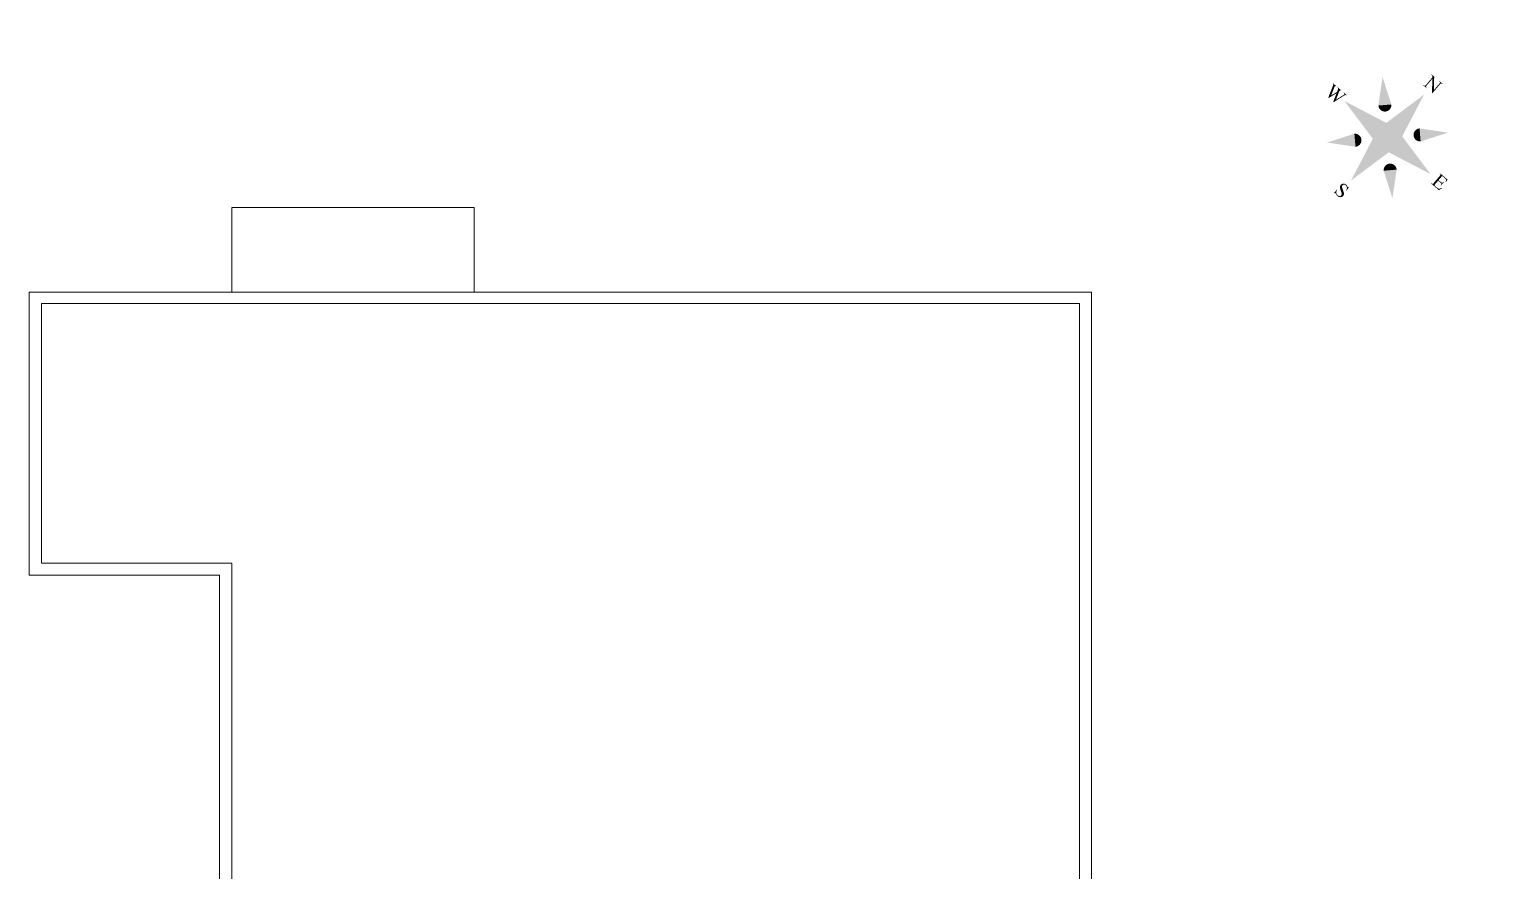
# Model space of a CAD drawing. Header units: inches. Extents: x 41 to 213, y -29 to -2.
# Drawn here: x 107.89 to 126.01, y -12.62 to -2.21 of the extents above; entities that cross this region are included whole.
import ezdxf

# ---------------------------------------------------------------- set-up
doc = ezdxf.new("R2010")
doc.units = ezdxf.units.IN
doc.header["$MEASUREMENT"] = 0
doc.layers.add('inne_gulv', color=252, linetype='Continuous', lineweight=15)

# ---------------------------------------------------------------- blocks, each defined once
blk = doc.blocks.new('norte-26')
for points in [[(-0.345, 3.435), (-0.181, 3.453), (-0.345, 3.453)], [(-0.181, 3.453), (-0.345, 3.435), (-0.321, 3.435)], [(-0.181, 3.453), (-0.321, 3.435), (-0.305, 3.431)], [(-0.181, 3.453), (-0.305, 3.431), (-0.281, 3.423)], [(-0.181, 3.453), (-0.281, 3.423), (-0.264, 3.413)], [(-0.181, 3.453), (-0.264, 3.413), (-0.247, 3.398)], [(-0.181, 3.453), (-0.247, 3.398), (-0.224, 3.373)], [(-0.181, 3.453), (-0.224, 3.373), (-0.184, 3.324)], [(-0.224, 3.373), (-0.224, 2.947), (-0.184, 3.324)], [(-0.184, 3.324), (-0.224, 2.947), (-0.184, 2.947)], [(-0.181, 3.453), (-0.184, 3.324), (0.197, 2.983)], [(-0.184, 3.324), (0.221, 2.83), (0.197, 2.983)], [(0.327, 3.44), (0.327, 3.453), (0.108, 3.453)], [(0.108, 3.453), (0.305, 3.44), (0.327, 3.44)], [(0.108, 3.453), (0.108, 3.44), (0.305, 3.44)], [(0.305, 3.44), (0.108, 3.44), (0.13, 3.44)], [(0.13, 3.44), (0.147, 3.439), (0.286, 3.438)], [(0.305, 3.44), (0.13, 3.44), (0.286, 3.438)], [(0.147, 3.439), (0.162, 3.435), (0.286, 3.438)], [(0.286, 3.438), (0.162, 3.435), (0.27, 3.434)], [(0.162, 3.435), (0.174, 3.429), (0.27, 3.434)], [(0.27, 3.434), (0.174, 3.429), (0.258, 3.426)], [(0.174, 3.429), (0.184, 3.42), (0.258, 3.426)], [(0.258, 3.426), (0.184, 3.42), (0.248, 3.415)], [(0.184, 3.42), (0.19, 3.41), (0.248, 3.415)], [(0.248, 3.415), (0.19, 3.41), (0.24, 3.39)], [(0.19, 3.41), (0.194, 3.394), (0.24, 3.39)], [(0.194, 3.394), (0.197, 3.373), (0.24, 3.39)], [(0.24, 3.39), (0.197, 3.373), (0.238, 3.346)], [(0.197, 3.373), (0.197, 3.346), (0.238, 3.346)], [(0.197, 3.346), (0.197, 2.983), (0.238, 2.83)], [(0.238, 3.346), (0.197, 3.346), (0.238, 2.83)], [(-0.314, 2.853), (-0.314, 2.84), (-0.094, 2.84)], [(-0.094, 2.84), (-0.292, 2.853), (-0.314, 2.853)], [(-0.272, 2.855), (-0.292, 2.853), (-0.134, 2.854)], [(-0.134, 2.854), (-0.292, 2.853), (-0.116, 2.853)], [(-0.094, 2.853), (-0.292, 2.853), (-0.094, 2.84)], [(-0.292, 2.853), (-0.094, 2.853), (-0.116, 2.853)], [(-0.257, 2.86), (-0.272, 2.855), (-0.148, 2.858)], [(-0.148, 2.858), (-0.272, 2.855), (-0.134, 2.854)], [(-0.244, 2.867), (-0.257, 2.86), (-0.161, 2.864)], [(-0.161, 2.864), (-0.257, 2.86), (-0.148, 2.858)], [(-0.234, 2.878), (-0.244, 2.867), (-0.171, 2.873)], [(-0.171, 2.873), (-0.244, 2.867), (-0.161, 2.864)], [(-0.226, 2.903), (-0.234, 2.878), (-0.18, 2.899)], [(-0.18, 2.899), (-0.234, 2.878), (-0.176, 2.883)], [(-0.176, 2.883), (-0.234, 2.878), (-0.171, 2.873)], [(-0.224, 2.947), (-0.226, 2.903), (-0.183, 2.92)], [(-0.183, 2.92), (-0.226, 2.903), (-0.18, 2.899)], [(-0.184, 2.947), (-0.224, 2.947), (-0.183, 2.92)], [(0.197, 2.983), (0.221, 2.83), (0.238, 2.83)], [(-0.009, 2.545), (-0.475, 0.483), (-0.009, 2.545), (0.458, 0.481)], [(-1.936, 1.94), (-1.255, 0.843), (-1.936, 1.94), (-0.839, 1.258)], [(1.917, 1.94), (0.82, 1.258), (1.917, 1.94), (1.236, 0.843)], [(-1.255, 0.843), (-1.206, 0.803), (-1.233, 0.864), (-1.142, 0.773)], [(-1.233, 0.864), (-1.142, 0.773), (-1.196, 0.901), (-1.051, 0.757)], [(-1.196, 0.901), (-1.051, 0.757), (-1.159, 0.939), (-0.984, 0.764)], [(-1.159, 0.939), (-0.984, 0.764), (-1.121, 0.976), (-0.928, 0.782)], [(-1.121, 0.976), (-0.928, 0.782), (-1.084, 1.013), (-0.88, 0.809)], [(-1.084, 1.013), (-0.88, 0.809), (-1.047, 1.051), (-0.839, 0.843)], [(-1.047, 1.051), (-0.839, 0.843), (-1.01, 1.088), (-0.805, 0.884)], [(-1.01, 1.088), (-0.805, 0.884), (-0.972, 1.125), (-0.778, 0.931)], [(-0.972, 1.125), (-0.778, 0.931), (-0.935, 1.163), (-0.76, 0.987)], [(-0.935, 1.163), (-0.76, 0.987), (-0.898, 1.2), (-0.753, 1.055)], [(-0.898, 1.2), (-0.753, 1.055), (-0.86, 1.237), (-0.769, 1.146)], [(-0.86, 1.237), (-0.769, 1.146), (-0.839, 1.258), (-0.796, 1.204)], [(0.842, 1.237), (0.75, 1.146), (0.879, 1.2), (0.734, 1.055)], [(0.879, 1.2), (0.734, 1.055), (0.916, 1.163), (0.741, 0.987)], [(0.916, 1.163), (0.741, 0.987), (0.954, 1.125), (0.76, 0.931)], [(0.82, 1.258), (0.781, 1.209), (0.842, 1.237), (0.75, 1.146)], [(0.954, 1.125), (0.76, 0.931), (0.991, 1.088), (0.786, 0.884)], [(0.991, 1.088), (0.786, 0.884), (1.028, 1.051), (0.82, 0.843)], [(1.028, 1.051), (0.82, 0.843), (1.065, 1.013), (0.861, 0.809)], [(1.065, 1.013), (0.861, 0.809), (1.103, 0.976), (0.909, 0.782)], [(1.103, 0.976), (0.909, 0.782), (1.14, 0.939), (0.965, 0.764)], [(1.14, 0.939), (0.965, 0.764), (1.177, 0.901), (1.033, 0.757)], [(1.177, 0.901), (1.033, 0.757), (1.215, 0.864), (1.123, 0.773)], [(1.215, 0.864), (1.123, 0.773), (1.236, 0.843), (1.181, 0.8)], [(-3.24, 0.273), (-3.24, 0.286), (-3.466, 0.286)], [(-3.466, 0.286), (-3.251, 0.273), (-3.24, 0.273)], [(-3.466, 0.286), (-3.466, 0.273), (-3.251, 0.273)], [(-3.466, 0.273), (-3.442, 0.271), (-3.272, 0.27)], [(-3.251, 0.273), (-3.466, 0.273), (-3.272, 0.27)], [(-3.442, 0.271), (-3.424, 0.264), (-3.272, 0.27)], [(-3.272, 0.27), (-3.424, 0.264), (-3.288, 0.262)], [(-3.424, 0.264), (-3.41, 0.253), (-3.288, 0.262)], [(-3.288, 0.262), (-3.41, 0.253), (-3.297, 0.25)], [(-3.41, 0.253), (-3.399, 0.238), (-3.297, 0.25)], [(-3.297, 0.25), (-3.399, 0.238), (-3.3, 0.236)], [(-3.399, 0.238), (-3.373, 0.17), (-3.3, 0.236)], [(-3.3, 0.236), (-3.373, 0.17), (-3.295, 0.209)], [(-3.295, 0.209), (-3.373, 0.17), (-3.28, 0.162)], [(-3.373, 0.17), (-3.197, -0.341), (-3.28, 0.162)], [(-3.28, 0.162), (-3.197, -0.341), (-3.162, -0.183)], [(-2.944, 0.273), (-2.944, 0.286), (-3.182, 0.286)], [(-3.182, 0.286), (-2.96, 0.273), (-2.944, 0.273)], [(-3.182, 0.286), (-3.182, 0.273), (-2.96, 0.273)], [(-3.182, 0.273), (-3.155, 0.27), (-2.982, 0.27)], [(-2.96, 0.273), (-3.182, 0.273), (-2.982, 0.27)], [(-3.043, 0.05), (-3.162, -0.183), (-3.171, -0.341)], [(-3.065, 0.111), (-3.162, -0.183), (-3.043, 0.05)], [(-3.155, 0.27), (-3.133, 0.258), (-2.997, 0.262)], [(-2.982, 0.27), (-3.155, 0.27), (-2.997, 0.262)], [(-2.997, 0.262), (-3.133, 0.258), (-3.006, 0.248)], [(-3.133, 0.258), (-3.118, 0.243), (-3.006, 0.248)], [(-3.006, 0.248), (-3.118, 0.243), (-3.009, 0.232)], [(-3.118, 0.243), (-3.097, 0.202), (-3.009, 0.232)], [(-3.009, 0.232), (-3.097, 0.202), (-3.004, 0.199)], [(-3.097, 0.202), (-3.083, 0.16), (-3.004, 0.199)], [(-3.004, 0.199), (-3.083, 0.16), (-2.989, 0.149)], [(-3.083, 0.16), (-3.065, 0.111), (-2.989, 0.149)], [(-2.989, 0.149), (-3.065, 0.111), (-3.043, 0.05)], [(-2.989, 0.149), (-3.043, 0.05), (-2.871, -0.185)], [(-3.043, 0.05), (-2.906, -0.341), (-2.871, -0.185)], [(-2.725, 0.156), (-2.763, 0.156), (-2.881, -0.341)], [(-2.763, 0.156), (-2.871, -0.185), (-2.881, -0.341)], [(-2.629, 0.273), (-2.629, 0.286), (-2.811, 0.286)], [(-2.811, 0.286), (-2.811, 0.273), (-2.629, 0.273)], [(-2.811, 0.273), (-2.786, 0.271), (-2.651, 0.271)], [(-2.629, 0.273), (-2.811, 0.273), (-2.651, 0.271)], [(-2.786, 0.271), (-2.766, 0.266), (-2.651, 0.271)], [(-2.651, 0.271), (-2.766, 0.266), (-2.668, 0.264)], [(-2.766, 0.266), (-2.757, 0.261), (-2.668, 0.264)], [(-2.748, 0.204), (-2.763, 0.156), (-2.725, 0.156)], [(-2.668, 0.264), (-2.757, 0.261), (-2.683, 0.251)], [(-2.757, 0.261), (-2.75, 0.253), (-2.683, 0.251)], [(-2.75, 0.253), (-2.745, 0.244), (-2.683, 0.251)], [(-2.743, 0.234), (-2.748, 0.204), (-2.696, 0.232)], [(-2.696, 0.232), (-2.748, 0.204), (-2.708, 0.205)], [(-2.708, 0.205), (-2.748, 0.204), (-2.725, 0.156)], [(-2.683, 0.251), (-2.745, 0.244), (-2.696, 0.232)], [(-2.745, 0.244), (-2.743, 0.234), (-2.696, 0.232)], [(-2.542, 0.013), (-0.477, -0.455), (-2.542, 0.013), (-0.475, 0.483)], [(-0.475, 0.483), (0.458, 0.481), (-0.477, -0.455), (0.458, -0.455)], [(2.523, 0.013), (0.458, 0.481), (2.523, 0.013), (0.458, -0.455)], [(2.801, 0.307), (3.271, 0.32), (2.801, 0.32)], [(3.271, 0.32), (2.801, 0.307), (2.823, 0.307)], [(3.271, 0.32), (2.823, 0.307), (3.179, 0.287)], [(2.823, 0.307), (2.841, 0.305), (3.179, 0.287)], [(2.841, 0.305), (2.856, 0.302), (3.179, 0.287)], [(2.856, 0.302), (2.975, 0.289), (3.14, 0.289)], [(2.856, 0.302), (3.14, 0.289), (3.179, 0.287)], [(2.856, 0.302), (2.868, 0.296), (2.975, 0.289)], [(2.868, 0.296), (2.878, 0.288), (2.975, 0.289)], [(2.975, 0.289), (2.878, 0.288), (2.883, 0.278)], [(2.975, 0.289), (2.883, 0.278), (2.975, 0.042)], [(2.883, 0.278), (2.887, 0.262), (2.975, 0.042)], [(2.887, 0.262), (2.89, 0.24), (2.975, 0.042)], [(2.89, 0.24), (2.89, 0.213), (2.975, 0.042)], [(2.89, 0.213), (2.89, -0.186), (2.975, 0.042)], [(2.975, 0.042), (2.89, -0.186), (2.975, 0.011)], [(2.975, 0.011), (2.89, -0.186), (2.975, -0.193)], [(2.975, 0.011), (3.105, 0.042), (2.975, 0.042)], [(3.105, 0.042), (2.975, 0.011), (3.105, 0.011)], [(3.129, 0.044), (3.105, 0.042), (3.176, -0.008)], [(3.105, 0.042), (3.105, 0.011), (3.138, 0.009)], [(3.105, 0.042), (3.138, 0.009), (3.161, 0.002)], [(3.105, 0.042), (3.161, 0.002), (3.176, -0.008)], [(3.148, 0.046), (3.129, 0.044), (3.176, -0.008)], [(3.163, 0.051), (3.148, 0.046), (3.187, -0.022)], [(3.148, 0.046), (3.176, -0.008), (3.187, -0.022)], [(3.174, 0.059), (3.163, 0.051), (3.213, -0.078)], [(3.163, 0.051), (3.187, -0.022), (3.213, -0.078)], [(3.184, 0.071), (3.174, 0.059), (3.213, -0.078)], [(3.271, 0.32), (3.179, 0.287), (3.203, 0.282)], [(3.192, 0.087), (3.184, 0.071), (3.213, -0.078)], [(3.197, 0.108), (3.192, 0.087), (3.213, -0.078)], [(3.197, 0.108), (3.213, 0.132), (3.199, 0.132)], [(3.213, 0.132), (3.197, 0.108), (3.213, -0.078)], [(3.271, 0.32), (3.203, 0.282), (3.223, 0.27)], [(3.271, 0.32), (3.223, 0.27), (3.237, 0.253)], [(3.271, 0.32), (3.237, 0.253), (3.275, 0.186)], [(3.237, 0.253), (3.248, 0.227), (3.275, 0.186)], [(3.248, 0.227), (3.257, 0.186), (3.275, 0.186)], [(-3.162, -0.183), (-3.197, -0.341), (-3.171, -0.341)], [(-2.871, -0.185), (-2.906, -0.341), (-2.881, -0.341)], [(-0.009, -2.519), (0.458, -0.455), (-0.009, -2.519), (-0.477, -0.455)], [(2.801, -0.28), (2.801, -0.293), (3.272, -0.293)], [(3.272, -0.293), (2.823, -0.28), (2.801, -0.28)], [(2.844, -0.277), (2.823, -0.28), (3.272, -0.293)], [(2.865, -0.269), (2.844, -0.277), (3.272, -0.293)], [(2.877, -0.26), (2.865, -0.269), (3.004, -0.261)], [(3.004, -0.261), (2.865, -0.269), (3.026, -0.262)], [(3.026, -0.262), (2.865, -0.269), (3.272, -0.293)], [(2.885, -0.247), (2.877, -0.26), (2.984, -0.25)], [(2.984, -0.25), (2.877, -0.26), (2.991, -0.257)], [(2.991, -0.257), (2.877, -0.26), (3.004, -0.261)], [(2.889, -0.224), (2.885, -0.247), (2.976, -0.226)], [(2.976, -0.226), (2.885, -0.247), (2.979, -0.243)], [(2.979, -0.243), (2.885, -0.247), (2.984, -0.25)], [(2.89, -0.186), (2.889, -0.224), (2.975, -0.193)], [(2.975, -0.193), (2.889, -0.224), (2.976, -0.226)], [(3.272, -0.293), (3.13, -0.262), (3.026, -0.262)], [(3.174, -0.26), (3.13, -0.262), (3.272, -0.293)], [(3.205, -0.255), (3.174, -0.26), (3.272, -0.293)], [(3.187, -0.022), (3.193, -0.043), (3.213, -0.078)], [(3.193, -0.043), (3.199, -0.078), (3.213, -0.078)], [(3.227, -0.243), (3.205, -0.255), (3.272, -0.293)], [(3.25, -0.225), (3.227, -0.243), (3.272, -0.293)], [(3.278, -0.188), (3.25, -0.225), (3.272, -0.293)], [(3.325, -0.137), (3.278, -0.188), (3.272, -0.293)], [(3.278, -0.188), (3.325, -0.137), (3.307, -0.137)], [(-1.936, -1.914), (-0.839, -1.232), (-1.936, -1.914), (-1.255, -0.817)], [(-1.233, -0.838), (-1.142, -0.746), (-1.255, -0.817), (-1.2, -0.773)], [(-1.196, -0.875), (-1.051, -0.731), (-1.233, -0.838), (-1.142, -0.746)], [(-1.159, -0.912), (-0.984, -0.737), (-1.196, -0.875), (-1.051, -0.731)], [(-1.121, -0.95), (-0.928, -0.756), (-1.159, -0.912), (-0.984, -0.737)], [(-1.084, -0.987), (-0.88, -0.783), (-1.121, -0.95), (-0.928, -0.756)], [(-1.047, -1.024), (-0.839, -0.817), (-1.084, -0.987), (-0.88, -0.783)], [(-1.01, -1.062), (-0.805, -0.857), (-1.047, -1.024), (-0.839, -0.817)], [(-0.972, -1.099), (-0.778, -0.905), (-1.01, -1.062), (-0.805, -0.857)], [(-0.935, -1.136), (-0.76, -0.961), (-0.972, -1.099), (-0.778, -0.905)], [(-0.898, -1.174), (-0.753, -1.029), (-0.935, -1.136), (-0.76, -0.961)], [(-0.86, -1.211), (-0.769, -1.119), (-0.898, -1.174), (-0.753, -1.029)], [(-0.839, -1.232), (-0.8, -1.183), (-0.86, -1.211), (-0.769, -1.119)], [(0.916, -1.136), (0.741, -0.961), (0.879, -1.174), (0.734, -1.029)], [(0.879, -1.174), (0.734, -1.029), (0.842, -1.211), (0.75, -1.119)], [(0.954, -1.099), (0.76, -0.905), (0.916, -1.136), (0.741, -0.961)], [(0.842, -1.211), (0.75, -1.119), (0.82, -1.232), (0.777, -1.177)], [(0.991, -1.062), (0.786, -0.857), (0.954, -1.099), (0.76, -0.905)], [(1.028, -1.024), (0.82, -0.817), (0.991, -1.062), (0.786, -0.857)], [(1.065, -0.987), (0.861, -0.783), (1.028, -1.024), (0.82, -0.817)], [(1.917, -1.914), (1.236, -0.817), (1.917, -1.914), (0.82, -1.232)], [(1.103, -0.95), (0.909, -0.756), (1.065, -0.987), (0.861, -0.783)], [(1.14, -0.912), (0.965, -0.737), (1.103, -0.95), (0.909, -0.756)], [(1.177, -0.875), (1.033, -0.731), (1.14, -0.912), (0.965, -0.737)], [(1.215, -0.838), (1.123, -0.746), (1.177, -0.875), (1.033, -0.731)], [(1.236, -0.817), (1.187, -0.777), (1.215, -0.838), (1.123, -0.746)], [(-0.232, -2.932), (-0.235, -2.964), (-0.162, -2.944)], [(-0.162, -2.944), (-0.235, -2.964), (-0.159, -2.957)], [(-0.159, -2.957), (-0.235, -2.964), (-0.153, -2.969)], [(-0.235, -2.964), (-0.231, -3.001), (-0.153, -2.969)], [(-0.223, -2.901), (-0.232, -2.932), (-0.162, -2.912)], [(-0.162, -2.912), (-0.232, -2.932), (-0.164, -2.93)], [(-0.164, -2.93), (-0.232, -2.932), (-0.162, -2.944)], [(-0.153, -2.969), (-0.231, -3.001), (-0.145, -2.981)], [(-0.145, -2.981), (-0.231, -3.001), (-0.127, -3)], [(-0.127, -3), (-0.231, -3.001), (-0.099, -3.021)], [(-0.231, -3.001), (-0.219, -3.035), (-0.099, -3.021)], [(-0.204, -3.289), (-0.217, -3.229), (-0.231, -3.229)], [(-0.231, -3.229), (-0.231, -3.44), (-0.204, -3.289)], [(-0.207, -2.874), (-0.223, -2.901), (-0.147, -2.879)], [(-0.147, -2.879), (-0.223, -2.901), (-0.156, -2.895)], [(-0.156, -2.895), (-0.223, -2.901), (-0.162, -2.912)], [(-0.099, -3.021), (-0.219, -3.035), (-0.062, -3.045)], [(-0.219, -3.035), (-0.198, -3.066), (-0.062, -3.045)], [(-0.185, -2.848), (-0.207, -2.874), (-0.117, -2.851)], [(-0.117, -2.851), (-0.207, -2.874), (-0.133, -2.864)], [(-0.133, -2.864), (-0.207, -2.874), (-0.147, -2.879)], [(-0.062, -3.045), (-0.198, -3.066), (-0.016, -3.072)], [(-0.198, -3.066), (-0.17, -3.094), (-0.016, -3.072)], [(-0.159, -2.827), (-0.185, -2.848), (-0.079, -2.837)], [(-0.079, -2.837), (-0.185, -2.848), (-0.099, -2.842)], [(-0.099, -2.842), (-0.185, -2.848), (-0.117, -2.851)], [(-0.016, -3.072), (-0.17, -3.094), (0.054, -3.113)], [(-0.17, -3.094), (-0.127, -3.125), (0.054, -3.113)], [(-0.129, -2.811), (-0.159, -2.827), (0.017, -2.813)], [(0.017, -2.813), (-0.159, -2.827), (0.044, -2.824)], [(0.044, -2.824), (-0.159, -2.827), (0.065, -2.832)], [(-0.159, -2.827), (-0.079, -2.837), (-0.057, -2.835)], [(-0.159, -2.827), (-0.057, -2.835), (0.065, -2.832)], [(-0.095, -2.803), (-0.129, -2.811), (-0.009, -2.805)], [(-0.009, -2.805), (-0.129, -2.811), (0.017, -2.813)], [(0.054, -3.113), (-0.127, -3.125), (0.1, -3.143)], [(-0.127, -3.125), (-0.062, -3.164), (0.1, -3.143)], [(-0.058, -2.799), (-0.095, -2.803), (-0.034, -2.801)], [(-0.034, -2.801), (-0.095, -2.803), (-0.009, -2.805)], [(0.1, -3.143), (-0.062, -3.164), (0.129, -3.17)], [(-0.062, -3.164), (0, -3.199), (0.129, -3.17)], [(0.065, -2.832), (-0.057, -2.835), (0.079, -2.835)], [(0.079, -2.835), (-0.057, -2.835), (-0.036, -2.837)], [(0.079, -2.835), (-0.036, -2.837), (-0.017, -2.84)], [(0.079, -2.835), (-0.017, -2.84), (0.003, -2.847)], [(0.129, -3.17), (0, -3.199), (0.15, -3.201)], [(0, -3.199), (0.033, -3.22), (0.15, -3.201)], [(0.079, -2.835), (0.003, -2.847), (0.022, -2.856)], [(0.079, -2.835), (0.022, -2.856), (0.04, -2.868)], [(0.15, -3.201), (0.033, -3.22), (0.164, -3.235)], [(0.033, -3.22), (0.055, -3.241), (0.164, -3.235)], [(0.079, -2.835), (0.04, -2.868), (0.056, -2.881)], [(0.164, -3.235), (0.055, -3.241), (0.168, -3.27)], [(0.055, -3.241), (0.071, -3.263), (0.168, -3.27)], [(0.079, -2.835), (0.056, -2.881), (0.07, -2.896)], [(0.079, -2.835), (0.07, -2.896), (0.081, -2.913)], [(0.071, -3.263), (0.08, -3.286), (0.168, -3.27)], [(0.089, -2.833), (0.079, -2.835), (0.123, -3.01)], [(0.079, -2.835), (0.081, -2.913), (0.091, -2.933)], [(0.079, -2.835), (0.091, -2.933), (0.123, -3.01)], [(0.168, -3.27), (0.08, -3.286), (0.165, -3.304)], [(0.08, -3.286), (0.083, -3.308), (0.165, -3.304)], [(0.098, -2.828), (0.089, -2.833), (0.123, -3.01)], [(0.091, -2.933), (0.099, -2.956), (0.123, -3.01)], [(0.104, -2.818), (0.098, -2.828), (0.123, -3.01)], [(0.099, -2.956), (0.105, -2.981), (0.123, -3.01)], [(0.104, -2.818), (0.123, -2.799), (0.11, -2.799)], [(0.123, -2.799), (0.104, -2.818), (0.123, -3.01)], [(0.105, -2.981), (0.11, -3.01), (0.123, -3.01)], [(-0.204, -3.289), (-0.231, -3.44), (-0.186, -3.33)], [(-0.186, -3.33), (-0.231, -3.44), (-0.175, -3.347)], [(-0.175, -3.347), (-0.231, -3.44), (-0.207, -3.411)], [(-0.207, -3.411), (-0.231, -3.44), (-0.213, -3.422)], [(-0.213, -3.422), (-0.231, -3.44), (-0.217, -3.44)], [(-0.175, -3.347), (-0.207, -3.411), (-0.161, -3.361)], [(-0.161, -3.361), (-0.207, -3.411), (-0.2, -3.406)], [(-0.161, -3.361), (-0.2, -3.406), (-0.145, -3.374)], [(-0.145, -3.374), (-0.2, -3.406), (-0.126, -3.386)], [(-0.126, -3.386), (-0.2, -3.406), (-0.19, -3.404)], [(-0.126, -3.386), (-0.19, -3.404), (-0.105, -3.396)], [(-0.105, -3.396), (-0.19, -3.404), (-0.084, -3.403)], [(-0.084, -3.403), (-0.19, -3.404), (-0.061, -3.407)], [(-0.19, -3.404), (-0.17, -3.408), (-0.061, -3.407)], [(-0.061, -3.407), (-0.17, -3.408), (-0.038, -3.408)], [(-0.17, -3.408), (-0.134, -3.419), (-0.038, -3.408)], [(-0.038, -3.408), (-0.134, -3.419), (0.085, -3.412)], [(0.085, -3.412), (-0.134, -3.419), (0.052, -3.427)], [(-0.134, -3.419), (-0.075, -3.436), (0.052, -3.427)], [(0.052, -3.427), (-0.075, -3.436), (0.015, -3.437)], [(-0.075, -3.436), (-0.025, -3.44), (0.015, -3.437)], [(-0.011, -3.407), (-0.038, -3.408), (0.085, -3.412)], [(0.012, -3.401), (-0.011, -3.407), (0.085, -3.412)], [(0.033, -3.392), (0.012, -3.401), (0.085, -3.412)], [(0.05, -3.379), (0.033, -3.392), (0.114, -3.39)], [(0.114, -3.39), (0.033, -3.392), (0.085, -3.412)], [(0.137, -3.363), (0.05, -3.379), (0.114, -3.39)], [(0.065, -3.363), (0.05, -3.379), (0.137, -3.363)], [(0.075, -3.346), (0.065, -3.363), (0.137, -3.363)], [(0.081, -3.328), (0.075, -3.346), (0.154, -3.335)], [(0.154, -3.335), (0.075, -3.346), (0.137, -3.363)], [(0.083, -3.308), (0.081, -3.328), (0.154, -3.335)], [(0.165, -3.304), (0.083, -3.308), (0.154, -3.335)]]:
    blk.add_solid(points)

msp = doc.modelspace()

# ---------------------------------------------------------------- linework, layer by layer
at = {"layer": 'inne_gulv'}
for p, q in [((110.398, -4.414), (113.398, -4.414)), ((110.398, -5.464), (110.398, -4.414)), ((113.398, -5.464), (113.398, -4.414)), ((107.894, -8.964), (107.894, -5.464)), ((107.894, -5.464), (120.884, -5.464)), ((108.044, -8.814), (108.044, -5.604)), ((108.044, -5.604), (120.884, -5.604)), ((109.894, -5.464), (121.034, -5.464)), ((120.884, -5.604), (120.884, -15.19)), ((121.034, -15.19), (121.034, -5.464)), ((110.398, -8.814), (108.044, -8.814)), ((110.398, -16.737), (110.398, -8.814)), ((110.248, -8.964), (107.894, -8.964)), ((109.918, -8.964), (109.894, -8.964)), ((110.248, -16.737), (110.248, -8.964))]:
    msp.add_line(p, q, dxfattribs=at)

# ---------------------------------------------------------------- block references
at = {"color": 4, "xscale": 0.2755905511810737, "yscale": 0.2755905511810737, "zscale": 0.2755905511810737, "rotation": 319.6650077751254}
msp.add_blockref('norte-26', (124.694, -3.555), dxfattribs=at)

doc.saveas('drawing.dxf')
